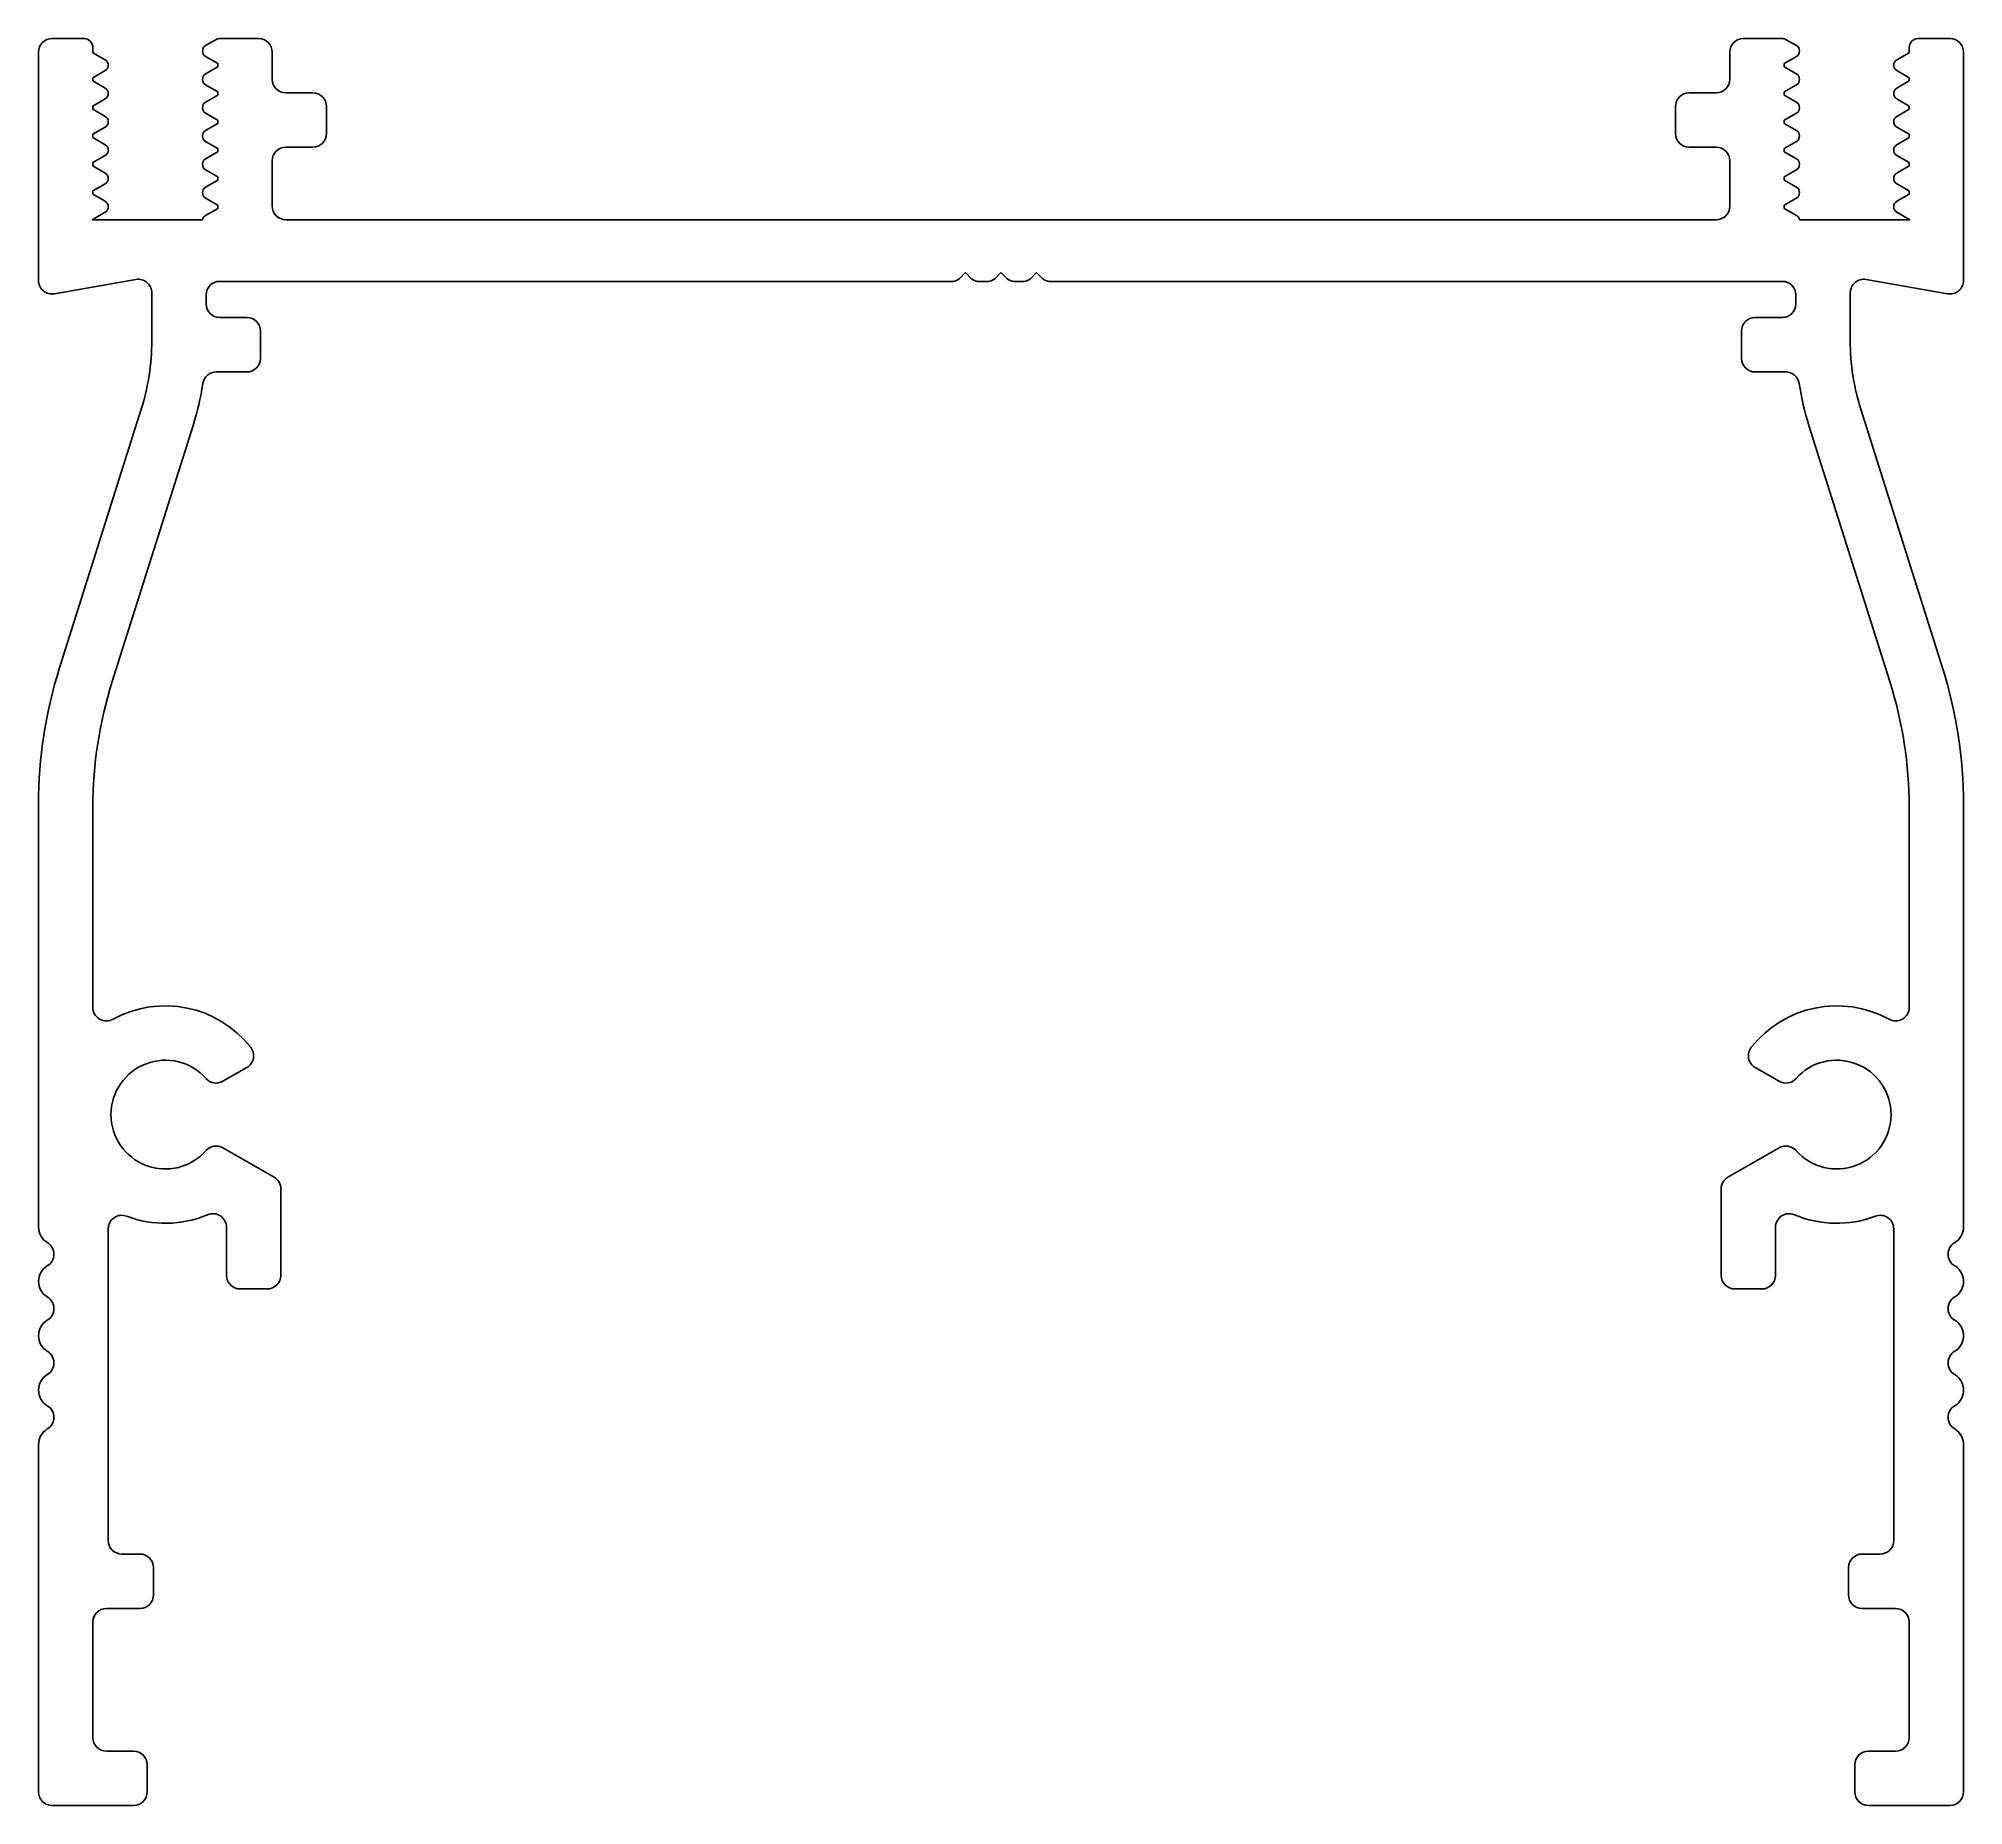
# Model space of a CAD drawing. Extents: x -24.2 to 29.8, y -16 to 33.5.
import ezdxf

# ---------------------------------------------------------------- set-up
doc = ezdxf.new("R2010")
doc.units = 0
doc.header["$MEASUREMENT"] = 0
doc.layers.get('0').update_dxf_attribs({"linetype": 'CONTINUOUS'})

msp = doc.modelspace()

# ---------------------------------------------------------------- linework, layer by layer
for p, q in [((-22.936, 33.532), (-23.825, 33.532)), ((-19.236, 33.498), (-19.521, 33.333)), ((-18.034, 33.532), (-19.109, 33.532)), ((24.671, 33.532), (23.596, 33.532)), ((25.083, 33.333), (24.798, 33.498)), ((29.388, 33.532), (28.499, 33.532)), ((-24.206, 33.151), (-24.206, 26.751)), ((-22.682, 33.135), (-22.682, 33.278)), ((-22.339, 32.936), (-22.682, 33.135)), ((-19.521, 33.028), (-19.177, 32.83)), ((-17.653, 32.389), (-17.653, 33.151)), ((23.215, 33.151), (23.215, 32.389)), ((24.739, 32.83), (25.083, 33.028)), ((28.245, 33.135), (27.901, 32.936)), ((28.245, 33.278), (28.245, 33.135)), ((29.769, 26.751), (29.769, 33.151)), ((-22.682, 32.433), (-22.339, 32.632)), ((-22.682, 32.341), (-22.682, 32.433)), ((-19.177, 32.738), (-19.521, 32.54)), ((-19.177, 32.83), (-19.177, 32.738)), ((24.739, 32.738), (24.739, 32.83)), ((25.083, 32.54), (24.739, 32.738)), ((27.901, 32.632), (28.245, 32.433)), ((28.245, 32.433), (28.245, 32.341)), ((-22.339, 32.143), (-22.682, 32.341)), ((-19.521, 32.235), (-19.177, 32.036)), ((-19.177, 31.944), (-19.521, 31.746)), ((-19.177, 32.036), (-19.177, 31.944)), ((-16.51, 32.008), (-17.272, 32.008)), ((22.834, 32.008), (22.072, 32.008)), ((24.739, 32.036), (25.083, 32.235)), ((24.739, 31.944), (24.739, 32.036)), ((25.083, 31.746), (24.739, 31.944)), ((28.245, 32.341), (27.901, 32.143)), ((-22.682, 31.639), (-22.339, 31.838)), ((-22.682, 31.547), (-22.682, 31.639)), ((-22.339, 31.349), (-22.682, 31.547)), ((-19.521, 31.441), (-19.177, 31.242)), ((-16.129, 30.865), (-16.129, 31.627)), ((21.691, 31.627), (21.691, 30.865)), ((24.739, 31.242), (25.083, 31.441)), ((27.901, 31.838), (28.245, 31.639)), ((28.245, 31.547), (27.901, 31.349)), ((28.245, 31.639), (28.245, 31.547)), ((-22.682, 30.846), (-22.339, 31.044)), ((-22.682, 30.754), (-22.682, 30.846)), ((-19.177, 31.151), (-19.521, 30.952)), ((-19.177, 31.242), (-19.177, 31.151)), ((24.739, 31.151), (24.739, 31.242)), ((25.083, 30.952), (24.739, 31.151)), ((27.901, 31.044), (28.245, 30.846)), ((28.245, 30.846), (28.245, 30.754)), ((-22.339, 30.555), (-22.682, 30.754)), ((-22.682, 30.052), (-22.339, 30.25)), ((-19.521, 30.647), (-19.177, 30.449)), ((-19.177, 30.357), (-19.521, 30.158)), ((-19.177, 30.449), (-19.177, 30.357)), ((-17.272, 30.484), (-16.51, 30.484)), ((22.072, 30.484), (22.834, 30.484)), ((24.739, 30.449), (25.083, 30.647)), ((24.739, 30.357), (24.739, 30.449)), ((25.083, 30.158), (24.739, 30.357)), ((28.245, 30.754), (27.901, 30.555)), ((27.901, 30.25), (28.245, 30.052)), ((-22.682, 29.96), (-22.682, 30.052)), ((-22.339, 29.761), (-22.682, 29.96)), ((-19.521, 29.853), (-19.177, 29.655)), ((-17.653, 28.833), (-17.653, 30.103)), ((23.215, 30.103), (23.215, 28.833)), ((24.739, 29.655), (25.083, 29.853)), ((28.245, 29.96), (27.901, 29.761)), ((28.245, 30.052), (28.245, 29.96)), ((-22.682, 29.258), (-22.339, 29.457)), ((-22.682, 29.166), (-22.682, 29.258)), ((-22.339, 28.968), (-22.682, 29.166)), ((-19.177, 29.563), (-19.521, 29.365)), ((-19.177, 29.655), (-19.177, 29.563)), ((24.739, 29.563), (24.739, 29.655)), ((25.083, 29.365), (24.739, 29.563)), ((27.901, 29.457), (28.245, 29.258)), ((28.245, 29.166), (27.901, 28.968)), ((28.245, 29.258), (28.245, 29.166)), ((-22.704, 28.452), (-22.339, 28.663)), ((-19.521, 29.06), (-19.177, 28.861)), ((-19.177, 28.769), (-19.521, 28.571)), ((-19.177, 28.861), (-19.177, 28.769)), ((24.739, 28.861), (25.083, 29.06)), ((24.739, 28.769), (24.739, 28.861)), ((25.083, 28.571), (24.739, 28.769)), ((27.901, 28.663), (28.266, 28.452)), ((-19.606, 28.452), (-22.704, 28.452)), ((22.834, 28.452), (-17.272, 28.452)), ((28.266, 28.452), (25.168, 28.452)), ((-23.759, 26.376), (-21.479, 26.778)), ((-19.126, 26.725), (1.428, 26.725)), ((1.604, 26.798), (1.781, 26.975)), ((1.781, 26.975), (1.958, 26.798)), ((2.135, 26.725), (2.427, 26.725)), ((2.604, 26.798), (2.781, 26.975)), ((2.781, 26.975), (2.958, 26.798)), ((3.135, 26.725), (3.427, 26.725)), ((3.604, 26.798), (3.781, 26.975)), ((3.781, 26.975), (3.958, 26.798)), ((4.134, 26.725), (24.689, 26.725)), ((27.041, 26.778), (29.321, 26.376)), ((-21.031, 26.403), (-21.031, 25.055)), ((-19.507, 26.09), (-19.507, 26.344)), ((25.07, 26.344), (25.07, 26.09)), ((26.594, 25.055), (26.594, 26.403)), ((-18.364, 25.709), (-19.126, 25.709)), ((24.689, 25.709), (23.927, 25.709)), ((-17.983, 24.566), (-17.983, 25.328)), ((23.546, 25.328), (23.546, 24.566)), ((-19.222, 24.185), (-18.364, 24.185)), ((23.927, 24.185), (24.784, 24.185)), ((-21.326, 23.143), (-23.617, 15.892)), ((-22.14, 15.507), (-19.873, 22.684)), ((25.435, 22.684), (27.702, 15.507)), ((29.179, 15.892), (26.888, 23.143)), ((-24.206, 12.067), (-24.206, 0.216)), ((-22.682, 6.375), (-22.682, 11.988)), ((28.245, 11.988), (28.245, 6.375)), ((29.769, 0.216), (29.769, 12.067)), ((-19.034, 4.303), (-18.364, 4.689)), ((23.927, 4.689), (24.596, 4.303)), ((-17.602, 1.61), (-19.034, 2.436)), ((24.596, 2.436), (23.165, 1.61)), ((-17.412, -1.139), (-17.412, 1.28)), ((22.974, 1.28), (22.974, -1.139)), ((-22.251, -8.569), (-22.251, 0.165)), ((-18.936, 0.21), (-18.936, -1.139)), ((24.498, -1.139), (24.498, 0.21)), ((27.813, 0.165), (27.813, -8.569)), ((-18.555, -1.52), (-17.793, -1.52)), ((23.355, -1.52), (24.117, -1.52)), ((-24.206, -5.88), (-24.206, -15.617)), ((29.769, -15.617), (29.769, -5.88)), ((-21.362, -8.95), (-21.87, -8.95)), ((27.432, -8.95), (26.924, -8.95)), ((-20.981, -10.093), (-20.981, -9.331)), ((26.543, -9.331), (26.543, -10.093)), ((-22.301, -10.474), (-21.362, -10.474)), ((26.924, -10.474), (27.864, -10.474)), ((-22.682, -14.093), (-22.682, -10.855)), ((28.245, -10.855), (28.245, -14.093)), ((-21.539, -14.474), (-22.301, -14.474)), ((27.864, -14.474), (27.102, -14.474)), ((-21.158, -15.617), (-21.158, -14.855)), ((26.721, -14.855), (26.721, -15.617)), ((-23.825, -15.998), (-21.539, -15.998)), ((27.102, -15.998), (29.388, -15.998))]:
    msp.add_line(p, q)
for centre, radius, start, end in [((-23.825, 33.151), 0.381, 90, 180), ((-22.936, 33.278), 0.254, 0, 90), ((-19.109, 33.278), 0.254, 90, 120), ((-18.034, 33.151), 0.381, 0, 90), ((23.596, 33.151), 0.381, 90, 180), ((24.671, 33.278), 0.254, 60, 90), ((28.499, 33.278), 0.254, 90, 180), ((29.388, 33.151), 0.381, 0, 90), ((-22.427, 32.784), 0.176, 0, 60), ((-19.433, 33.181), 0.176, 120, 180), ((-19.433, 33.181), 0.176, 180, 240), ((24.995, 33.181), 0.176, 0, 60), ((24.995, 33.181), 0.176, 300, 360), ((27.989, 32.784), 0.176, 120, 180), ((-22.427, 32.784), 0.176, 300, 360), ((-19.433, 32.387), 0.176, 120, 180), ((-19.433, 32.387), 0.176, 180, 240), ((-17.272, 32.389), 0.381, 180, 270), ((22.834, 32.389), 0.381, 270, 360), ((24.995, 32.387), 0.176, 0, 60), ((24.995, 32.387), 0.176, 300, 360), ((27.989, 32.784), 0.176, 180, 240), ((-22.427, 31.99), 0.176, 0, 60), ((-22.427, 31.99), 0.176, 300, 360), ((-16.51, 31.627), 0.381, 0, 90), ((22.072, 31.627), 0.381, 90, 180), ((27.989, 31.99), 0.176, 120, 180), ((27.989, 31.99), 0.176, 180, 240), ((-22.427, 31.197), 0.176, 0, 60), ((-19.433, 31.593), 0.176, 120, 180), ((-19.433, 31.593), 0.176, 180, 240), ((24.995, 31.593), 0.176, 0, 60), ((24.995, 31.593), 0.176, 300, 360), ((27.989, 31.197), 0.176, 120, 180), ((-22.427, 31.197), 0.176, 300, 360), ((-19.433, 30.8), 0.176, 120, 180), ((-19.433, 30.8), 0.176, 180, 240), ((-16.51, 30.865), 0.381, 270, 0), ((22.072, 30.865), 0.381, 180, 270), ((24.995, 30.8), 0.176, 0, 60), ((24.995, 30.8), 0.176, 300, 360), ((27.989, 31.197), 0.176, 180, 240), ((-22.427, 30.403), 0.176, 0, 60), ((-22.427, 30.403), 0.176, 300, 360), ((-17.272, 30.103), 0.381, 90, 180), ((22.834, 30.103), 0.381, 360, 90), ((27.989, 30.403), 0.176, 120, 180), ((27.989, 30.403), 0.176, 180, 240), ((-22.427, 29.609), 0.176, 0, 60), ((-19.433, 30.006), 0.176, 120, 180), ((-19.433, 30.006), 0.176, 180, 240), ((24.995, 30.006), 0.176, 0, 60), ((24.995, 30.006), 0.176, 300, 360), ((27.989, 29.609), 0.176, 120, 180), ((-22.427, 29.609), 0.176, 300, 360), ((-19.433, 29.212), 0.176, 120, 180), ((-19.433, 29.212), 0.176, 180, 240), ((24.995, 29.212), 0.176, 0, 60), ((24.995, 29.212), 0.176, 300, 360), ((27.989, 29.609), 0.176, 180, 240), ((-22.427, 28.815), 0.176, 0, 60), ((-22.427, 28.815), 0.176, 300, 360), ((-17.272, 28.833), 0.381, 180, 270), ((22.834, 28.833), 0.381, 270, 0), ((27.989, 28.815), 0.176, 120, 180), ((27.989, 28.815), 0.176, 180, 240), ((-19.433, 28.418), 0.176, 120, 169.059), ((24.995, 28.418), 0.176, 10.941, 60), ((-23.825, 26.751), 0.381, 180, 280), ((-21.412, 26.403), 0.381, 0, 100), ((-19.126, 26.344), 0.381, 90, 180), ((1.428, 26.975), 0.25, 270, 315), ((2.135, 26.975), 0.25, 225, 270), ((2.427, 26.975), 0.25, 270, 315), ((3.135, 26.975), 0.25, 225, 270), ((3.427, 26.975), 0.25, 270, 315), ((4.134, 26.975), 0.25, 225, 270), ((24.689, 26.344), 0.381, 360, 90), ((26.975, 26.403), 0.381, 80, 180), ((29.388, 26.751), 0.381, 260, 0), ((-19.126, 26.09), 0.381, 180, 270), ((24.689, 26.09), 0.381, 270, 360), ((-18.364, 25.328), 0.381, 0, 90), ((23.927, 25.328), 0.381, 90, 180), ((-27.381, 25.055), 6.35, 342.4706, 360), ((32.944, 25.055), 6.35, 180, 197.5294), ((-18.364, 24.566), 0.381, 270, 360), ((23.927, 24.566), 0.381, 180, 270), ((-27.381, 25.055), 7.874, 342.4706, 351.2775), ((-19.222, 23.804), 0.381, 90, 171.2775), ((24.784, 23.804), 0.381, 8.7225, 90), ((32.944, 25.055), 7.874, 188.7225, 197.5294), ((-11.506, 12.067), 12.7, 162.4706, 180), ((17.069, 12.067), 12.7, 0, 17.5294), ((-10.998, 11.988), 11.684, 162.4706, 180), ((16.561, 11.988), 11.684, 360, 17.5294), ((-22.301, 6.375), 0.381, 180, 298.7822), ((-20.65, 3.369), 3.048, 38.2132, 118.7822), ((26.213, 3.369), 3.048, 61.2178, 141.7868), ((27.864, 6.375), 0.381, 241.2178, 360), ((-20.65, 3.369), 1.524, 41.537, 318.463), ((-18.555, 5.019), 0.381, 300, 38.2132), ((24.117, 5.019), 0.381, 141.7868, 240), ((26.213, 3.369), 1.524, 221.537, 138.463), ((-19.225, 4.633), 0.381, 221.537, 300), ((24.787, 4.633), 0.381, 240, 318.463), ((-19.225, 2.106), 0.381, 60, 138.463), ((24.787, 2.106), 0.381, 41.537, 120), ((-17.793, 1.28), 0.381, 0, 60), ((23.355, 1.28), 0.381, 120, 180), ((-21.87, 0.165), 0.381, 69.1599, 180), ((-20.65, 3.369), 3.048, 249.1599, 292.8854), ((-19.317, 0.21), 0.381, 360, 112.8854), ((24.879, 0.21), 0.381, 67.1146, 180), ((26.213, 3.369), 3.048, 247.1146, 290.8401), ((27.432, 0.165), 0.381, 360, 110.8401), ((-23.698, 0.216), 0.508, 180, 238.9973), ((29.261, 0.216), 0.508, 301.0027, 0), ((-24.156, -0.546), 0.381, 301.0027, 58.9973), ((29.718, -0.546), 0.381, 121.0027, 238.9973), ((-23.698, -1.308), 0.508, 121.0027, 238.9973), ((29.261, -1.308), 0.508, 301.0027, 58.9973), ((-18.555, -1.139), 0.381, 180, 270), ((-17.793, -1.139), 0.381, 270, 0), ((23.355, -1.139), 0.381, 180, 270), ((24.117, -1.139), 0.381, 270, 0), ((-24.156, -2.07), 0.381, 301.0027, 58.9973), ((29.718, -2.07), 0.381, 121.0027, 238.9973), ((-23.698, -2.832), 0.508, 121.0027, 238.9973), ((29.261, -2.832), 0.508, 301.0027, 58.9973), ((-24.156, -3.594), 0.381, 301.0027, 58.9973), ((29.718, -3.594), 0.381, 121.0027, 238.9973), ((-23.698, -4.356), 0.508, 121.0027, 238.9973), ((29.261, -4.356), 0.508, 301.0027, 58.9973), ((-24.156, -5.118), 0.381, 301.0027, 58.9973), ((29.718, -5.118), 0.381, 121.0027, 238.9973), ((-23.698, -5.88), 0.508, 121.0027, 180), ((29.261, -5.88), 0.508, 360, 58.9973), ((-21.87, -8.569), 0.381, 180, 270), ((27.432, -8.569), 0.381, 270, 360), ((-21.362, -9.331), 0.381, 0, 90), ((26.924, -9.331), 0.381, 90, 180), ((-21.362, -10.093), 0.381, 270, 0), ((26.924, -10.093), 0.381, 180, 270), ((-22.301, -10.855), 0.381, 90, 180), ((27.864, -10.855), 0.381, 0, 90), ((-22.301, -14.093), 0.381, 180, 270), ((-21.539, -14.855), 0.381, 360, 90), ((27.102, -14.855), 0.381, 90, 180), ((27.864, -14.093), 0.381, 270, 0), ((-23.825, -15.617), 0.381, 180, 270), ((-21.539, -15.617), 0.381, 270, 0), ((27.102, -15.617), 0.381, 180, 270), ((29.388, -15.617), 0.381, 270, 0)]:
    msp.add_arc(centre, radius, start, end)

doc.saveas('drawing.dxf')
